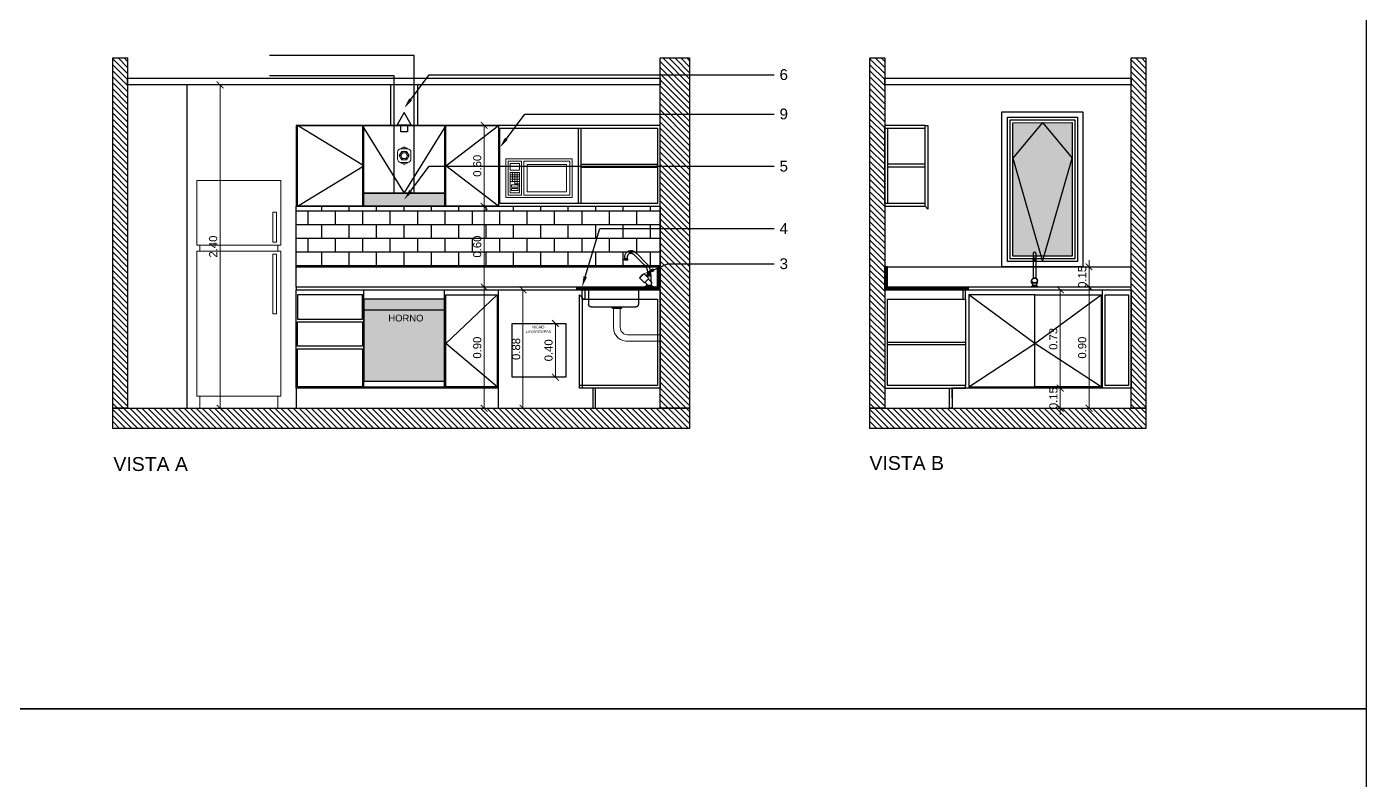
# Model space of a CAD drawing. Header units: metres. Extents: x 197.9 to 264.6, y -20.1 to 17.4.
# Drawn here: x 249.99 to 259.93, y -13.79 to -8.19 of the extents above; entities that cross this region are included whole.
import ezdxf
from ezdxf import colors
from ezdxf.entities.mleader import LeaderData, LeaderLine
from ezdxf.math import Vec2, Vec3

# ---------------------------------------------------------------- set-up
doc = ezdxf.new("R2010")
doc.units = ezdxf.units.M
doc.header["$LTSCALE"] = 10
doc.linetypes.add('e3II-arq-DET-11-planta-Nivel 2 a 6$0$HIDDEN2', pattern=[0.1875, 0.125, -0.0625])
doc.linetypes.add('HIDDEN2', pattern=[0.1875, 0.125, -0.0625])
for name, color, linetype in [('0.1', 1, 'Continuous'), ('0.2', 2, 'Continuous'), ('0.3', 3, 'Continuous'), ('A-ABERTURAS', 2, 'Continuous'), ('A-MUROS', 6, 'Continuous'), ('A-TEXTOS', 2, 'Continuous'), ('A_Cotas', 1, 'Continuous'), ('A_Proyeccion', 1, 'Continuous'), ('aberturas', 2, 'Continuous'), ('eh hatch', 76, 'Continuous'), ('Expresión Vidrio', 252, 'Continuous'), ('RELLENO', 251, 'Continuous'), ('Sanitarios', 2, 'Continuous')]:
    doc.layers.add(name, color=color, linetype=linetype)
for name, color, linetype, lineweight in [('A-COTAS', 1, 'Continuous', 5), ('A-RELLENOS', 251, 'Continuous', 5), ('FO-Hachuras dos pilares', 8, 'Continuous', 5), ('MUEBLES', 8, 'Continuous', 5)]:
    doc.layers.add(name, color=color, linetype=linetype, lineweight=lineweight)
doc.styles.add('ARIAL', font='arial.ttf')
doc.styles.get("Standard").update_dxf_attribs({"font": 'arial.ttf'})
doc.dimstyles.new('A2 1-1 m', dxfattribs={"dimtxt": 1, "dimasz": 1, "dimexe": 0, "dimexo": 0, "dimgap": 0.5, "dimtad": 1, "dimzin": 1, "dimdsep": 46, "dimtxsty": 'Standard', "dimblk": 'ARCHTICK', "dimcen": 1, "dimclrd": 256, "dimclre": 8, "dimclrt": 2, "dimazin": 2, "dimtfac": 1, "dimtix": 1, "dimtmove": 2, "dimatfit": 3, "dimfxl": 2.83, "dimtolj": 1, "dimtzin": 0, "dimlwd": -1, "dimlwe": 5, "dimarcsym": 0})

# ---------------------------------------------------------------- blocks, each defined once
blk = doc.blocks.new('Microwave')
for p, q in [((18, 10), (22, 10)), ((22, 9), (18, 9)), ((18, 8), (22, 8)), ((22, 7), (18, 7)), ((20, 6), (18, 6)), ((19, 7), (19, 11)), ((19, 6), (19, 7)), ((20, 11), (20, 7)), ((20, 7), (20, 6)), ((21, 7), (21, 11))]:
    blk.add_line(p, q)
for points in [[(-5.22, 0), (-5.22, 17), (24, 17), (24, 0)], [(-4.22, 1), (-4.22, 16), (16, 16), (16, 1)], [(-2.72, 2.5), (-2.72, 14.5), (14.5, 14.5), (14.5, 2.5)], [(17, 1), (17, 16), (23, 16), (23, 1)], [(18, 12), (18, 15), (22, 15), (22, 12)], [(18, 2), (18, 11), (22, 11), (22, 2)], [(18.5, 4.5), (18.5, 5.5), (21.5, 5.5), (21.5, 4.5)], [(18.5, 3), (18.5, 4), (21.5, 4), (21.5, 3)]]:
    blk.add_lwpolyline(points, close=True)
blk = doc.blocks.new('MICRO FR')
at = {"layer": 'MUEBLES'}
blk.add_blockref('Microwave', (-23.75, -0.12), dxfattribs=at)
blk = doc.blocks.new('refri 90cm')
for p, q in [((47.353, -4.935), (47.353, -5.473)), ((48.053, -4.935), (47.353, -4.935)), ((48.053, -4.935), (48.053, -5.473)), ((47.388, -5.198), (47.388, -5.448)), ((47.418, -5.198), (47.388, -5.198)), ((47.418, -5.198), (47.418, -5.448)), ((48.053, -5.473), (47.353, -5.473)), ((47.378, -5.473), (47.378, -5.523)), ((47.418, -5.448), (47.388, -5.448)), ((48.028, -5.473), (48.028, -5.523)), ((47.353, -5.523), (47.353, -6.736)), ((48.053, -5.523), (47.353, -5.523)), ((47.388, -5.548), (47.388, -6.048)), ((47.418, -5.548), (47.388, -5.548)), ((47.418, -5.548), (47.418, -6.048)), ((48.053, -5.523), (48.053, -6.736)), ((47.418, -6.048), (47.388, -6.048)), ((48.053, -6.736), (47.353, -6.736)), ((47.378, -6.736), (47.378, -6.836)), ((48.028, -6.736), (48.028, -6.836)), ((48.028, -6.835), (47.378, -6.835))]:
    blk.add_line(p, q)
blk = doc.blocks.new('simb_chicote de cables')
at = {"layer": 'FO-Hachuras dos pilares'}
h = blk.add_hatch(dxfattribs=at)
h.set_pattern_fill('AR-CONC', color=253, scale=0.02)
h.paths.add_polyline_path([(204.2224, 12.6602), (204.21, 12.6387), (204.2224, 12.6172), (204.2472, 12.6172), (204.2596, 12.6387), (204.2472, 12.6602)])
h = blk.add_hatch(dxfattribs=at)
h.set_pattern_fill('AR-CONC', color=253, scale=0.02)
h.paths.add_polyline_path([(204.2596, 12.6387), (204.2472, 12.6602), (204.2224, 12.6602), (204.21, 12.6387), (204.2224, 12.6172), (204.2472, 12.6172)])
h = blk.add_hatch(dxfattribs=at)
h.set_pattern_fill('ANGLE', color=253)
h.set_pattern_definition([(0, (0, 0), (0, 6.985), [5.08, -1.905]), (90, (0, 0), (-6.985, 4e-16), [5.08, -1.905])])
h.paths.add_polyline_path([(204.2472, 12.6602), (204.2224, 12.6602), (204.21, 12.6387), (204.2224, 12.6172), (204.2472, 12.6172), (204.2596, 12.6387)])
at = {"lineweight": 5}
for p, q in [((204.21, 12.6387), (204.1985, 12.6387)), ((204.2224, 12.6602), (204.2166, 12.6702)), ((204.2348, 12.6887), (204.2348, 12.7037)), ((204.2472, 12.6602), (204.253, 12.6702)), ((204.2596, 12.6387), (204.2712, 12.6387)), ((204.2224, 12.6172), (204.2166, 12.6072)), ((204.2348, 12.5887), (204.2348, 12.5737)), ((204.2472, 12.6172), (204.253, 12.6072))]:
    blk.add_line(p, q, dxfattribs=at)
at = {"lineweight": 9}
for points in [[(204.1848, 12.6137), (204.1848, 12.6637)], [(204.2098, 12.6887), (204.2598, 12.6887)], [(204.2848, 12.6637), (204.2848, 12.6137)], [(204.2598, 12.5887), (204.2098, 12.5887)]]:
    blk.add_lwpolyline(points, dxfattribs=at)
at = {"lineweight": 5}
for points in [[(204.2712, 12.6387), (204.253, 12.6702), (204.2166, 12.6702), (204.1985, 12.6387), (204.2166, 12.6072), (204.253, 12.6072)], [(204.2596, 12.6387), (204.2472, 12.6602), (204.2224, 12.6602), (204.21, 12.6387), (204.2224, 12.6172), (204.2472, 12.6172)]]:
    blk.add_lwpolyline(points, close=True, dxfattribs=at)
for points in [[(204.2598, 12.6887), (204.2548, 12.6937), (204.2348, 12.7037), (204.2148, 12.6937), (204.2098, 12.6887)], [(204.2198, 12.6887), (204.2148, 12.6937)], [(204.2548, 12.6937), (204.2498, 12.6887)], [(204.2598, 12.5887), (204.2548, 12.5837), (204.2348, 12.5737), (204.2148, 12.5837), (204.2098, 12.5887)], [(204.2198, 12.5887), (204.2148, 12.5837)], [(204.2548, 12.5837), (204.2498, 12.5887)]]:
    blk.add_lwpolyline(points, dxfattribs=at)
at = {"lineweight": 9}
for centre, start, end in [((204.2098, 12.6637), 90, 180), ((204.2598, 12.6637), 0, 90), ((204.2098, 12.6137), 180, 270), ((204.2598, 12.6137), 270, 0)]:
    blk.add_arc(centre, 0.025, start, end, dxfattribs=at)
blk = doc.blocks.new('simb_salida de extractor')
for points in [[(204.5412, 12.7277), (204.4892, 12.6376), (204.5933, 12.6376)], [(204.5161, 12.6376), (204.5664, 12.6376), (204.5664, 12.5858), (204.5161, 12.5858)]]:
    blk.add_lwpolyline(points, close=True)
blk = doc.blocks.new('grif')
at = {"color": 2, "linetype": 'ByBlock'}
for p, q in [((187.1942, 3.0702), (187.2649, 3.1409)), ((187.2084, 3.0561), (187.2791, 3.1268)), ((187.2754, 3.1514), (187.2649, 3.1409)), ((187.2895, 3.1372), (187.2791, 3.1268)), ((187.3295, 3.0925), (187.3295, 3.1025)), ((187.3295, 3.1025), (187.3545, 3.1025)), ((187.3295, 3.0925), (187.3545, 3.0925)), ((187.332, 3.1025), (187.332, 3.1229)), ((187.352, 3.1025), (187.352, 3.1229)), ((187.3545, 3.0925), (187.3545, 3.1025)), ((187.157, 2.9825), (187.162, 2.9925)), ((187.157, 2.9289), (187.157, 2.9825)), ((187.157, 2.9825), (187.187, 2.9825)), ((187.162, 2.9925), (187.182, 2.9925)), ((187.1757, 2.9557), (187.21, 2.99)), ((187.187, 2.9825), (187.182, 2.9925)), ((187.187, 2.967), (187.187, 2.9825)), ((187.2125, 2.9897), (187.2402, 2.9619)), ((187.1545, 2.9025), (187.137, 2.8945)), ((187.137, 2.8925), (187.137, 2.8945)), ((187.137, 2.8945), (187.207, 2.8945)), ((187.137, 2.8925), (187.207, 2.8925)), ((187.1545, 2.9025), (187.1545, 2.9192)), ((187.1545, 2.9025), (187.1895, 2.9025)), ((187.157, 2.9725), (187.187, 2.9725)), ((187.1604, 2.9333), (187.1792, 2.9522)), ((187.1757, 2.9557), (187.2075, 2.9239)), ((187.1895, 2.9025), (187.1895, 2.9121)), ((187.1895, 2.9025), (187.207, 2.8945)), ((187.1901, 2.9135), (187.204, 2.9275)), ((187.207, 2.8925), (187.207, 2.8945)), ((187.2075, 2.9239), (187.2418, 2.9582))]:
    blk.add_line(p, q, dxfattribs=at)
for centre, radius, start, end in [((187.307, 3.1194), 0.045, 0, 134.68286), ((187.307, 3.1194), 0.025, 359.99996, 134.42915), ((187.272, 2.9925), 0.11, 135, 180), ((187.272, 2.9925), 0.09, 135, 180), ((187.2114, 2.9886), 0.002, 59.97821, 135), ((187.1717, 2.9199), 0.0813, 30.02179, 59.97821), ((187.1745, 2.9192), 0.02, 135, 180), ((187.1915, 2.9121), 0.002, 135, 180), ((187.2404, 2.9596), 0.002, 315, 30.02179)]:
    blk.add_arc(centre, radius, start, end, dxfattribs=at)
blk = doc.blocks.new('A$Cbfe97c84')
at = {"layer": 'A_Cotas'}
for p, q in [((0.142, -0.019), (0.142, -0.1276)), ((0.512, -0.019), (0.512, -0.1276)), ((0.492, -0.1476), (0.162, -0.1476)), ((0.2684, -0.1567), (0.2593, -0.1476)), ((0.3356, -0.1567), (0.2684, -0.1567)), ((0.3447, -0.1476), (0.3356, -0.1567))]:
    blk.add_line(p, q, dxfattribs=at)
for centre, start, end in [((0.162, -0.1276), 180, 270), ((0.492, -0.1276), 270, 0)]:
    blk.add_arc(centre, 0.02, start, end, dxfattribs=at)
at = {"layer": 'A_Proyeccion', "lineweight": 0}
for points in [[(-0.0201, -0.4028), (0.2147, -0.4028), (0.2358, -0.4028), (0.257, -0.3975), (0.2761, -0.389), (0.2941, -0.3763), (0.3078, -0.3594), (0.3184, -0.3414), (0.3247, -0.3213), (0.3269, -0.2991), (0.3269, -0.1567)], [(0.2771, -0.1567), (0.2771, -0.2991), (0.275, -0.3139), (0.2697, -0.3266), (0.2612, -0.3382), (0.2496, -0.3467), (0.2369, -0.352), (0.2231, -0.3541), (-0.0201, -0.3541)]]:
    blk.add_lwpolyline(points, dxfattribs=at)
blk.add_blockref('grif', (-187.11, -2.8924))
blk = doc.blocks.new('_ArchTick')
at = {"color": 0, "linetype": 'ByBlock', "const_width": 0.15}
blk.add_lwpolyline([(-0.5, -0.5), (0.5, 0.5)], dxfattribs=at)
blk = doc.blocks.new('*D220')
at = {"layer": 'A-COTAS', "color": 8, "lineweight": 5, "transparency": 16777216}
for p, q in [((253.5899, -10.3959), (253.912, -10.3959)), ((253.5899, -10.7959), (253.912, -10.7959))]:
    blk.add_line(p, q, dxfattribs=at)
at = {"layer": 'A-COTAS', "transparency": 16777216}
blk.add_line((253.912, -10.3959), (253.912, -10.7959), dxfattribs=at)
at = {"layer": 'Defpoints', "color": 0, "transparency": 16777216}
for p in [(253.5899, -10.3959), (253.5899, -10.7959), (253.912, -10.7959)]:
    blk.add_point(p, dxfattribs=at)
at = {"layer": 'A-COTAS', "transparency": 16777216, "xscale": 0.05, "yscale": 0.05, "zscale": 0.05}
for p, rotation in [((253.912, -10.3959), 90), ((253.912, -10.7959), 270)]:
    blk.add_blockref('_ArchTick', p, dxfattribs=dict(at, rotation=rotation))
at = {"layer": 'A-COTAS', "color": 2, "transparency": 16777216, "insert": (253.8613, -10.5959), "char_height": 0.06, "attachment_point": 5, "rotation": 90}
blk.add_mtext('\\A1;0.40', dxfattribs=at)
blk = doc.blocks.new('*D228')
at = {"layer": 'A-COTAS', "color": 8, "lineweight": 5, "transparency": 16777216}
for p, q in [((253.8734, -10.1459), (253.6713, -10.1459)), ((253.8734, -11.0259), (253.6713, -11.0259))]:
    blk.add_line(p, q, dxfattribs=at)
at = {"layer": 'A-COTAS', "transparency": 16777216}
blk.add_line((253.6713, -10.1459), (253.6713, -11.0259), dxfattribs=at)
at = {"layer": 'Defpoints', "color": 0, "transparency": 16777216}
for p in [(253.8734, -10.1459), (253.6713, -11.0259), (253.8734, -11.0259)]:
    blk.add_point(p, dxfattribs=at)
at = {"layer": 'A-COTAS', "transparency": 16777216, "xscale": 0.05, "yscale": 0.05, "zscale": 0.05}
for p, rotation in [((253.6713, -10.1459), 90), ((253.6713, -11.0259), 270)]:
    blk.add_blockref('_ArchTick', p, dxfattribs=dict(at, rotation=rotation))
at = {"layer": 'A-COTAS', "color": 2, "transparency": 16777216, "insert": (253.6206, -10.5859), "char_height": 0.06, "attachment_point": 5, "rotation": 90}
blk.add_mtext('\\A1;0.88', dxfattribs=at)
blk = doc.blocks.new('*D227')
at = {"layer": 'A-COTAS', "color": 8, "lineweight": 5, "transparency": 16777216}
for p, q in [((253.5903, -10.1259), (253.3827, -10.1259)), ((253.6373, -11.0259), (253.3827, -11.0259))]:
    blk.add_line(p, q, dxfattribs=at)
at = {"layer": 'A-COTAS', "transparency": 16777216}
blk.add_line((253.3827, -10.1259), (253.3827, -11.0259), dxfattribs=at)
at = {"layer": 'Defpoints', "color": 0, "transparency": 16777216}
for p in [(253.5903, -10.1259), (253.3827, -11.0259), (253.6373, -11.0259)]:
    blk.add_point(p, dxfattribs=at)
at = {"layer": 'A-COTAS', "transparency": 16777216, "xscale": 0.05, "yscale": 0.05, "zscale": 0.05}
for p, rotation in [((253.3827, -10.1259), 90), ((253.3827, -11.0259), 270)]:
    blk.add_blockref('_ArchTick', p, dxfattribs=dict(at, rotation=rotation))
at = {"layer": 'A-COTAS', "color": 2, "transparency": 16777216, "insert": (253.3321, -10.5759), "char_height": 0.06, "attachment_point": 5, "rotation": 90}
blk.add_mtext('\\A1;0.90', dxfattribs=at)
blk = doc.blocks.new('*D229')
at = {"layer": 'A-COTAS', "color": 8, "lineweight": 5, "transparency": 16777216}
for p, q in [((253.5903, -9.5259), (253.3827, -9.5259)), ((253.5903, -10.1259), (253.3827, -10.1259))]:
    blk.add_line(p, q, dxfattribs=at)
at = {"layer": 'A-COTAS', "transparency": 16777216}
blk.add_line((253.3827, -10.1259), (253.3827, -9.5259), dxfattribs=at)
at = {"layer": 'Defpoints', "color": 0, "transparency": 16777216}
for p in [(253.3827, -9.5259), (253.5903, -9.5259), (253.5903, -10.1259)]:
    blk.add_point(p, dxfattribs=at)
at = {"layer": 'A-COTAS', "transparency": 16777216, "xscale": 0.05, "yscale": 0.05, "zscale": 0.05}
for p, rotation in [((253.3827, -9.5259), 90), ((253.3827, -10.1259), 270)]:
    blk.add_blockref('_ArchTick', p, dxfattribs=dict(at, rotation=rotation))
at = {"layer": 'A-COTAS', "color": 2, "transparency": 16777216, "insert": (253.3321, -9.8259), "char_height": 0.06, "attachment_point": 5, "rotation": 90}
blk.add_mtext('\\A1;0.60', dxfattribs=at)
blk = doc.blocks.new('*D230')
at = {"layer": 'A-COTAS', "transparency": 16777216}
blk.add_line((253.3827, -8.9259), (253.3827, -9.5259), dxfattribs=at)
at = {"layer": 'A-COTAS', "color": 8, "lineweight": 5, "transparency": 16777216}
blk.add_line((253.4356, -9.5259), (253.3827, -9.5259), dxfattribs=at)
at = {"layer": 'Defpoints', "color": 0, "transparency": 16777216}
for p in [(253.3827, -8.9259), (253.3827, -9.5259), (253.4356, -9.5259)]:
    blk.add_point(p, dxfattribs=at)
at = {"layer": 'A-COTAS', "transparency": 16777216, "xscale": 0.05, "yscale": 0.05, "zscale": 0.05}
for p, rotation in [((253.3827, -8.9259), 90), ((253.3827, -9.5259), 270)]:
    blk.add_blockref('_ArchTick', p, dxfattribs=dict(at, rotation=rotation))
at = {"layer": 'A-COTAS', "color": 2, "transparency": 16777216, "insert": (253.3321, -9.2259), "char_height": 0.06, "attachment_point": 5, "rotation": 90}
blk.add_mtext('\\A1;0.60', dxfattribs=at)
blk = doc.blocks.new('*D231')
at = {"layer": 'A-COTAS', "color": 8, "lineweight": 5, "transparency": 16777216}
for p, q in [((251.1777, -8.6259), (251.4231, -8.6259)), ((251.1777, -11.0256), (251.4231, -11.0256))]:
    blk.add_line(p, q, dxfattribs=at)
at = {"layer": 'A-COTAS', "transparency": 16777216}
blk.add_line((251.4231, -8.6259), (251.4231, -11.0256), dxfattribs=at)
at = {"layer": 'Defpoints', "color": 0, "transparency": 16777216}
for p in [(251.1777, -8.6259), (251.1777, -11.0256), (251.4231, -11.0256)]:
    blk.add_point(p, dxfattribs=at)
at = {"layer": 'A-COTAS', "transparency": 16777216, "xscale": 0.05, "yscale": 0.05, "zscale": 0.05}
for p, rotation in [((251.4231, -8.6259), 90), ((251.4231, -11.0256), 270)]:
    blk.add_blockref('_ArchTick', p, dxfattribs=dict(at, rotation=rotation))
at = {"layer": 'A-COTAS', "color": 2, "transparency": 16777216, "insert": (251.3724, -9.8258), "char_height": 0.06, "attachment_point": 5, "rotation": 90}
blk.add_mtext('\\A1;2.40', dxfattribs=at)
blk = doc.blocks.new('A$C55FF7AE8')
at = {"layer": 'Sanitarios'}
for p, q in [((0.0389, 0.249), (0.0389, 0.2049)), ((0.0389, 0.2049), (0.0389, 0.2001)), ((0.0389, 0.2001), (0.0389, 0.0655)), ((0.0589, 0.249), (0.0589, 0.2049)), ((0.0589, 0.2049), (0.0589, 0.2001)), ((0.0589, 0.2001), (0.0589, 0.0655)), ((0.0274, 0.0327), (0.0274, 0.0479)), ((0.0274, 0.0063), (0.0704, 0.0063)), ((0.0274, 0.0063), (0.0274, 0)), ((0.0339, 0.0337), (0.0339, 0.0191)), ((0.0339, 0.0191), (0.0339, 0.0063)), ((0.0639, 0.0337), (0.0639, 0.02)), ((0.0639, 0.02), (0.0639, 0.0063)), ((0.0704, 0.0327), (0.0704, 0.0479)), ((0.0704, 0.0063), (0.0704, 0))]:
    blk.add_line(p, q, dxfattribs=at)
for centre, radius, start, end in [((0.0489, 0.249), 0.01, 0, 180), ((0.0489, 0.1962), 0.0176, 55.2701, 124.7299), ((0.0489, 0.0353), 0.0217, 172.96885, 7.03115)]:
    blk.add_arc(centre, radius, start, end, dxfattribs=at)
for centre, major_axis, ratio in [((0.0489, 0.2001), (-0.01, 0), 0.481951), ((0.0489, 0.0479), (-0.0215, 0), 0.924134)]:
    blk.add_ellipse(centre, major_axis=major_axis, ratio=ratio, dxfattribs=at)
for points, knots in [([(0.0399, 0.2001), (0.0399, 0.1999), (0.0399, 0.1997), (0.0401, 0.1993), (0.0402, 0.1991), (0.0406, 0.1987), (0.0408, 0.1985), (0.0417, 0.1978), (0.0425, 0.1974), (0.0443, 0.1968), (0.0454, 0.1965), (0.0477, 0.1963), (0.0488, 0.1962), (0.0512, 0.1964), (0.0523, 0.1965), (0.0543, 0.1971), (0.0552, 0.1974), (0.0565, 0.1981), (0.0569, 0.1984), (0.0575, 0.199), (0.0576, 0.1992), (0.0578, 0.1997), (0.0579, 0.1999), (0.0579, 0.2003), (0.0578, 0.2005), (0.0576, 0.201), (0.0574, 0.2012), (0.0569, 0.2017), (0.0566, 0.202), (0.0558, 0.2025), (0.0553, 0.2027), (0.0538, 0.2033), (0.0527, 0.2036), (0.0504, 0.2039), (0.0491, 0.2039), (0.0467, 0.2038), (0.0455, 0.2036), (0.0433, 0.2031), (0.0424, 0.2027), (0.0412, 0.202), (0.0408, 0.2017), (0.0402, 0.2011), (0.04, 0.2008), (0.0399, 0.2004), (0.0399, 0.2002), (0.0399, 0.2001)], [0, 0, 0, 0, 0.194579, 0.194579, 0.389157, 0.389157, 0.583736, 0.583736, 0.952401, 0.952401, 1.321066, 1.321066, 1.689731, 1.689731, 2.058396, 2.058396, 2.427061, 2.427061, 2.697617, 2.697617, 2.921685, 2.921685, 3.145753, 3.145753, 3.369821, 3.369821, 3.593889, 3.593889, 3.817957, 3.817957, 4.042024, 4.042024, 4.430154, 4.430154, 4.818284, 4.818284, 5.206413, 5.206413, 5.594543, 5.594543, 5.857463, 5.857463, 6.120384, 6.120384, 6.283185, 6.283185, 6.283185, 6.283185]), ([(0.0274, 0.0479), (0.0274, 0.0467), (0.0275, 0.0454), (0.0283, 0.0417), (0.0293, 0.0394), (0.0318, 0.0357), (0.0332, 0.0342), (0.0363, 0.0317), (0.038, 0.0307), (0.0419, 0.029), (0.0442, 0.0284), (0.0487, 0.0279), (0.051, 0.028), (0.0555, 0.0289), (0.0576, 0.0296), (0.0615, 0.0317), (0.0633, 0.033), (0.0663, 0.0361), (0.0676, 0.0378), (0.0694, 0.0416), (0.07, 0.0436), (0.0705, 0.0477), (0.0704, 0.0498), (0.0695, 0.0538), (0.0688, 0.0558), (0.0666, 0.0594), (0.0652, 0.061), (0.062, 0.0638), (0.0601, 0.065), (0.0561, 0.0667), (0.054, 0.0673), (0.0496, 0.0679), (0.0473, 0.0678), (0.043, 0.0671), (0.0409, 0.0665), (0.0369, 0.0646), (0.0351, 0.0633), (0.032, 0.0604), (0.0307, 0.0587), (0.0287, 0.0551), (0.028, 0.0531), (0.0275, 0.05), (0.0274, 0.049), (0.0274, 0.0479)], [0, 0, 0, 0, 0.188779, 0.188779, 0.566336, 0.566336, 0.852535, 0.852535, 1.138733, 1.138733, 1.456724, 1.456724, 1.77451, 1.77451, 2.090719, 2.090719, 2.404553, 2.404553, 2.717255, 2.717255, 3.028907, 3.028907, 3.33799, 3.33799, 3.648756, 3.648756, 3.95817, 3.95817, 4.267584, 4.267584, 4.576999, 4.576999, 4.886413, 4.886413, 5.195827, 5.195827, 5.505241, 5.505241, 5.814655, 5.814655, 6.12407, 6.12407, 6.283185, 6.283185, 6.283185, 6.283185]), ([(0.0284, 0.0479), (0.0284, 0.0467), (0.0285, 0.0455), (0.0292, 0.0424), (0.0299, 0.0405), (0.032, 0.0371), (0.0333, 0.0355), (0.0365, 0.0328), (0.0383, 0.0316), (0.0422, 0.03), (0.0443, 0.0294), (0.0486, 0.0289), (0.0508, 0.029), (0.0551, 0.0298), (0.0571, 0.0305), (0.0609, 0.0325), (0.0626, 0.0337), (0.0655, 0.0367), (0.0667, 0.0384), (0.0685, 0.042), (0.069, 0.0439), (0.0695, 0.0478), (0.0694, 0.0498), (0.0685, 0.0537), (0.0677, 0.0556), (0.0656, 0.059), (0.0642, 0.0606), (0.061, 0.0632), (0.0592, 0.0643), (0.0552, 0.066), (0.0531, 0.0665), (0.0488, 0.0669), (0.0466, 0.0668), (0.0424, 0.0659), (0.0404, 0.0652), (0.0366, 0.0632), (0.0349, 0.0619), (0.0321, 0.0589), (0.0309, 0.0572), (0.0292, 0.0536), (0.0287, 0.0516), (0.0284, 0.0491), (0.0284, 0.0485), (0.0284, 0.0479)], [0, 0, 0, 0, 0.190452, 0.190452, 0.506203, 0.506203, 0.821955, 0.821955, 1.137706, 1.137706, 1.453457, 1.453457, 1.769208, 1.769208, 2.084959, 2.084959, 2.40071, 2.40071, 2.716461, 2.716461, 3.032213, 3.032213, 3.347964, 3.347964, 3.663715, 3.663715, 3.979466, 3.979466, 4.295217, 4.295217, 4.610968, 4.610968, 4.926719, 4.926719, 5.242471, 5.242471, 5.558222, 5.558222, 5.873973, 5.873973, 6.189724, 6.189724, 6.283185, 6.283185, 6.283185, 6.283185]), ([(0.0294, 0.0479), (0.0294, 0.0468), (0.0295, 0.0456), (0.0302, 0.0423), (0.0312, 0.0401), (0.0336, 0.0367), (0.0349, 0.0354), (0.0378, 0.0331), (0.0394, 0.0322), (0.0429, 0.0308), (0.0448, 0.0304), (0.0487, 0.0299), (0.0508, 0.03), (0.0548, 0.0308), (0.0567, 0.0314), (0.0603, 0.0333), (0.0619, 0.0345), (0.0647, 0.0373), (0.0659, 0.0389), (0.0676, 0.0425), (0.0681, 0.0444), (0.0685, 0.0483), (0.0683, 0.0503), (0.0673, 0.0541), (0.0665, 0.0559), (0.0642, 0.0592), (0.0627, 0.0607), (0.0593, 0.0631), (0.0574, 0.0641), (0.0533, 0.0654), (0.0512, 0.0658), (0.0468, 0.0658), (0.0446, 0.0655), (0.0409, 0.0643), (0.0393, 0.0636), (0.0364, 0.0617), (0.0351, 0.0606), (0.0328, 0.0582), (0.0319, 0.0568), (0.0302, 0.0534), (0.0296, 0.0514), (0.0294, 0.0488), (0.0294, 0.0484), (0.0294, 0.0479)], [0, 0, 0, 0, 0.19214, 0.19214, 0.582094, 0.582094, 0.873801, 0.873801, 1.165508, 1.165508, 1.457215, 1.457215, 1.76922, 1.76922, 2.081891, 2.081891, 2.397643, 2.397643, 2.72172, 2.72172, 3.05261, 3.05261, 3.3835, 3.3835, 3.714391, 3.714391, 4.045281, 4.045281, 4.376171, 4.376171, 4.707061, 4.707061, 5.037952, 5.037952, 5.308921, 5.308921, 5.57989, 5.57989, 5.850859, 5.850859, 6.207493, 6.207493, 6.283185, 6.283185, 6.283185, 6.283185])]:
    blk.add_open_spline(points, degree=3, knots=knots, dxfattribs=at)
blk = doc.blocks.new('*D232')
at = {"layer": 'A-COTAS', "transparency": 16777216}
for p, q in [((257.8718, -9.9759), (257.8718, -9.9259)), ((257.8718, -9.9759), (257.8718, -10.1259)), ((257.8718, -10.1259), (257.8718, -10.1759))]:
    blk.add_line(p, q, dxfattribs=at)
at = {"layer": 'A-COTAS', "color": 8, "lineweight": 5, "transparency": 16777216}
for p, q in [((257.9277, -9.9759), (257.8718, -9.9759)), ((257.9277, -10.1259), (257.8718, -10.1259))]:
    blk.add_line(p, q, dxfattribs=at)
at = {"layer": 'Defpoints', "color": 0, "transparency": 16777216}
for p in [(257.9277, -9.9759), (257.8718, -10.1259), (257.9277, -10.1259)]:
    blk.add_point(p, dxfattribs=at)
at = {"layer": 'A-COTAS', "transparency": 16777216, "xscale": 0.05, "yscale": 0.05, "zscale": 0.05}
for p, rotation in [((257.8718, -9.9759), 270), ((257.8718, -10.1259), 90)]:
    blk.add_blockref('_ArchTick', p, dxfattribs=dict(at, rotation=rotation))
at = {"layer": 'A-COTAS', "color": 2, "transparency": 16777216, "insert": (257.8212, -10.0509), "char_height": 0.06, "attachment_point": 5, "rotation": 90}
blk.add_mtext('\\A1;0.15', dxfattribs=at)
blk = doc.blocks.new('*D233')
at = {"layer": 'A-COTAS', "transparency": 16777216}
blk.add_line((257.8718, -10.1259), (257.8718, -11.0259), dxfattribs=at)
at = {"layer": 'A-COTAS', "color": 8, "lineweight": 5, "transparency": 16777216}
blk.add_line((257.8712, -11.0259), (257.8718, -11.0259), dxfattribs=at)
at = {"layer": 'Defpoints', "color": 0, "transparency": 16777216}
for p in [(257.8718, -10.1259), (257.8712, -11.0259), (257.8718, -11.0259)]:
    blk.add_point(p, dxfattribs=at)
at = {"layer": 'A-COTAS', "transparency": 16777216, "xscale": 0.05, "yscale": 0.05, "zscale": 0.05}
for p, rotation in [((257.8718, -10.1259), 90), ((257.8718, -11.0259), 270)]:
    blk.add_blockref('_ArchTick', p, dxfattribs=dict(at, rotation=rotation))
at = {"layer": 'A-COTAS', "color": 2, "transparency": 16777216, "insert": (257.8212, -10.5759), "char_height": 0.06, "attachment_point": 5, "rotation": 90}
blk.add_mtext('\\A1;0.90', dxfattribs=at)
blk = doc.blocks.new('*D234')
at = {"layer": 'A-COTAS', "transparency": 16777216}
for p, q in [((257.658, -10.8759), (257.658, -10.8259)), ((257.658, -10.8759), (257.658, -11.0259)), ((257.658, -11.0259), (257.658, -11.0759))]:
    blk.add_line(p, q, dxfattribs=at)
at = {"layer": 'A-COTAS', "color": 8, "lineweight": 5, "transparency": 16777216}
for p, q in [((257.0172, -10.8759), (257.658, -10.8759)), ((257.0188, -11.0259), (257.658, -11.0259))]:
    blk.add_line(p, q, dxfattribs=at)
at = {"layer": 'Defpoints', "color": 0, "transparency": 16777216}
for p in [(257.0172, -10.8759), (257.0188, -11.0259), (257.658, -11.0259)]:
    blk.add_point(p, dxfattribs=at)
at = {"layer": 'A-COTAS', "transparency": 16777216, "xscale": 0.05, "yscale": 0.05, "zscale": 0.05}
for p, rotation in [((257.658, -10.8759), 270), ((257.658, -11.0259), 90)]:
    blk.add_blockref('_ArchTick', p, dxfattribs=dict(at, rotation=rotation))
at = {"layer": 'A-COTAS', "color": 2, "transparency": 16777216, "insert": (257.6074, -10.9509), "char_height": 0.06, "attachment_point": 5, "rotation": 90}
blk.add_mtext('\\A1;0.15', dxfattribs=at)
blk = doc.blocks.new('*D235')
at = {"layer": 'A-COTAS', "color": 8, "lineweight": 5, "transparency": 16777216}
for p, q in [((257.732, -10.1459), (257.658, -10.1459)), ((257.732, -10.8759), (257.658, -10.8759))]:
    blk.add_line(p, q, dxfattribs=at)
at = {"layer": 'A-COTAS', "transparency": 16777216}
blk.add_line((257.658, -10.8759), (257.658, -10.1459), dxfattribs=at)
at = {"layer": 'Defpoints', "color": 0, "transparency": 16777216}
for p in [(257.658, -10.1459), (257.732, -10.1459), (257.732, -10.8759)]:
    blk.add_point(p, dxfattribs=at)
at = {"layer": 'A-COTAS', "transparency": 16777216, "xscale": 0.05, "yscale": 0.05, "zscale": 0.05}
for p, rotation in [((257.658, -10.1459), 90), ((257.658, -10.8759), 270)]:
    blk.add_blockref('_ArchTick', p, dxfattribs=dict(at, rotation=rotation))
at = {"layer": 'A-COTAS', "color": 2, "transparency": 16777216, "insert": (257.6073, -10.5109), "char_height": 0.06, "attachment_point": 5, "rotation": 90}
blk.add_mtext('\\A1;0.73', dxfattribs=at)
blk = doc.blocks.new('A$Ca62be102')
at = {"layer": 'Expresión Vidrio', "transparency": 33554567}
h = blk.add_hatch(color=252, dxfattribs=at)
h.dxf.hatch_style = 1
h.paths.add_polyline_path([(-0.2207, 0.0799), (-0.2207, 1.0699), (0.2207, 1.0701), (0.2207, 0.0801)])
at = {"layer": 'A-ABERTURAS'}
blk.add_lwpolyline([(-0.3007, -0.0001), (-0.3007, 1.1499), (0.3007, 1.1501), (0.3007, 0.0001), (-0.3007, -0.0001)], dxfattribs=at)
for points in [[(-0.2607, 0.0399), (-0.2607, 1.1099), (0.2607, 1.1101), (0.2607, 0.0401)], [(-0.2407, 0.0599), (-0.2407, 1.0899), (0.2407, 1.0901), (0.2407, 0.0601)]]:
    blk.add_lwpolyline(points, close=True, dxfattribs=at)
at = {"layer": 'Expresión Vidrio', "color": 1, "transparency": 33554687}
blk.add_lwpolyline([(-0.2207, 0.0799), (-0.2207, 1.0699), (0.2207, 1.0701), (0.2207, 0.0801)], close=True, dxfattribs=at)
for points in [[(0, 1.07), (-0.2207, 0.8058)], [(0, 1.07), (0.2207, 0.8061)], [(-0.2207, 0.8058), (0, 0.04), (0.2207, 0.8061)]]:
    blk.add_lwpolyline(points, dxfattribs=at)

msp = doc.modelspace()

# ---------------------------------------------------------------- hatches: boundary and pattern name
at = {"layer": 'A-RELLENOS', "transparency": 33554534}
h = msp.add_hatch(color=8, dxfattribs=at)
h.dxf.hatch_style = 1
h.paths.add_polyline_path([(252.4899, -9.5259), (252.4899, -9.4284), (253.0899, -9.4284), (253.0899, -9.5259)])
h = msp.add_hatch(color=8, dxfattribs=at)
h.dxf.hatch_style = 1
h.paths.add_polyline_path([(252.4902, -10.8259), (253.0899, -10.8259), (253.0899, -10.2159), (252.4899, -10.2159)])
at = {"layer": 'FO-Hachuras dos pilares'}
h = msp.add_hatch(dxfattribs=at)
h.set_pattern_fill('ANSI31', color=253, scale=0.01, angle=90)
h.set_pattern_definition([(135, (274.943883, -203.192855), (-0.0224506403, -0.0224506403), [])])
h.paths.add_polyline_path([(254.908, -11.0259), (254.908, -11.1759), (250.6273, -11.1759), (250.6273, -11.0259)])
h.paths.add_polyline_path([(250.7373, -8.4259), (250.7373, -11.0259), (250.6273, -11.0259), (250.6273, -8.4259)])
h.paths.add_polyline_path([(254.6899, -11.0259), (254.6899, -8.4259), (254.908, -8.4259), (254.908, -11.0259)])
h = msp.add_hatch(dxfattribs=at)
h.set_pattern_fill('ANSI31', color=253, scale=0.01, angle=90)
h.set_pattern_definition([(135, (280.561927, -203.192855), (-0.0224506403, -0.0224506403), [])])
h.paths.add_polyline_path([(258.294, -11.0259), (258.294, -11.1759), (256.2453, -11.1759), (256.2453, -11.0259)])
h.paths.add_polyline_path([(256.3553, -8.4259), (256.3553, -11.0259), (256.2453, -11.0259), (256.2453, -8.4259)])
h.paths.add_polyline_path([(258.184, -11.0259), (258.184, -8.4259), (258.294, -8.4259), (258.294, -11.0259)])
h = msp.add_hatch(dxfattribs=at)
h.set_pattern_fill('ANSI31', color=253, scale=0.001, angle=90)
h.set_pattern_definition([(135, (274.9438834, -204.9622117), (-0.00224506403, -0.00224506403), [])])
h.paths.add_polyline_path([(254.0699, -10.1259), (254.0699, -10.1459), (254.6899, -10.1459), (254.6899, -10.1259)])
h.paths.add_polyline_path([(254.6899, -10.1259), (254.6699, -10.1259), (254.6699, -9.9759), (254.6899, -9.9759)])
h = msp.add_hatch(dxfattribs=at)
h.set_pattern_fill('ANSI31', color=253, scale=0.001, angle=90)
h.set_pattern_definition([(135, (274.2238458, -204.9622117), (-0.00224506403, -0.00224506403), [])])
h.paths.add_polyline_path([(256.9753, -10.1259), (256.9753, -10.1459), (256.3553, -10.1459), (256.3553, -10.1259)])
h.paths.add_polyline_path([(256.3553, -10.1259), (256.3753, -10.1259), (256.3753, -9.9759), (256.3553, -9.9759)])
at = {"layer": 'RELLENO'}
h = msp.add_hatch(dxfattribs=at)
h.set_pattern_fill('AR-B816', color=256, scale=0.0005, angle=180)
h.set_pattern_definition([(180, (-1363.36532, 2618.01856), (-1e-17, -0.1016), []), (270, (-1363.36532, 2618.01856), (0.1016, -0.1016), [0.1016, -0.1016])])
h.paths.add_polyline_path([(251.9877, -9.9759), (251.9877, -9.5259), (254.6899, -9.5259), (254.6899, -9.9759)])

# ---------------------------------------------------------------- linework, layer by layer
for points in [[(244.139, -7.1323), (259.9286, -7.1323), (259.9286, -13.256), (244.139, -13.256)], [(244.139, -13.256), (259.9286, -13.256), (259.9286, -19.3797), (244.139, -19.3797)]]:
    msp.add_lwpolyline(points, close=True)
at = {"color": 1, "linetype": 'HIDDEN2'}
for points in [[(252.8649, -9.4284), (252.8649, -8.4072), (251.7898, -8.4072)], [(252.7149, -9.4284), (252.7149, -8.5572), (251.7898, -8.5572)]]:
    msp.add_lwpolyline(points, dxfattribs=at)
at = {"layer": '0.1'}
for points in [[(251.1777, -8.6259), (251.1777, -11.0256)], [(256.3572, -10.1259), (256.3572, -9.9759), (258.184, -9.9759)], [(253.4899, -10.8759), (251.9877, -10.8759), (251.9877, -10.1459), (253.4899, -10.1459)]]:
    msp.add_lwpolyline(points, dxfattribs=at)
for points in [[(251.9877, -9.9759), (251.9877, -9.5259), (254.6899, -9.5259), (254.6899, -9.9759)], [(253.5899, -10.3959), (253.9899, -10.3959), (253.9899, -10.7959), (253.5899, -10.7959)], [(251.9877, -10.8759), (251.9877, -11.0259), (253.4899, -11.0259), (253.4899, -10.8759)], [(256.8545, -10.8759), (256.8561, -11.0259), (258.184, -11.0259), (258.184, -10.8759)]]:
    msp.add_lwpolyline(points, close=True, dxfattribs=at)
at = {"layer": '0.2', "linetype": 'Continuous'}
msp.add_lwpolyline([(254.6883, -8.6259), (250.7373, -8.6259), (250.7373, -8.5759), (254.6883, -8.5759), (254.6883, -8.6259)], dxfattribs=at)
msp.add_lwpolyline([(258.184, -8.6259), (256.3553, -8.6259), (256.3553, -8.5759), (258.184, -8.5759)], close=True, dxfattribs=at)
at = {"layer": '0.2'}
for points in [[(251.9877, -9.5259), (251.9877, -9.5259), (254.6899, -9.5259), (254.6899, -8.9259), (251.9877, -8.9259)], [(251.9977, -9.5259), (251.9977, -8.9259), (252.4799, -8.9259), (252.4799, -9.5259)], [(252.4899, -9.4284), (252.4899, -8.9259), (253.0899, -8.9259), (253.0899, -9.4284)], [(253.0999, -9.5259), (253.0999, -8.9259), (253.4899, -8.9259), (253.4899, -9.5259)], [(253.4999, -9.5059), (253.4999, -8.9459), (254.6699, -8.9459), (254.6699, -9.5059)], [(252.4899, -9.5259), (252.4899, -9.4284), (253.0899, -9.4284), (253.0899, -9.5259)], [(252.4899, -9.5259), (252.4899, -9.4284), (253.0899, -9.4284), (253.0899, -9.5259)], [(251.9877, -10.1459), (254.0699, -10.1459), (254.0699, -10.1259), (251.9877, -10.1259)], [(256.3556, -10.1459), (258.184, -10.1459), (258.184, -10.1259), (256.3556, -10.1259)], [(252.4799, -10.3644), (252.4799, -10.1829), (251.9977, -10.1829), (251.9977, -10.3644)], [(258.184, -10.8759), (257.9706, -10.8759), (257.9706, -10.1459), (258.184, -10.1459)], [(258.164, -10.8559), (257.9906, -10.8559), (257.9906, -10.1829), (258.164, -10.1829)], [(251.9977, -10.5659), (251.9977, -10.3844), (252.4799, -10.3844), (252.4799, -10.5659)]]:
    msp.add_lwpolyline(points, close=True, dxfattribs=at)
at = {"layer": '0.2', "color": 3}
for points in [[(256.6553, -8.9259), (256.6753, -8.9259), (256.6753, -9.5471), (256.6553, -9.5259)], [(254.0699, -10.1259), (254.0699, -10.1459), (254.6899, -10.1459), (254.6899, -10.1259)], [(256.9753, -10.1259), (256.9753, -10.1459), (256.3553, -10.1459), (256.3553, -10.1259)], [(256.3753, -10.5359), (256.9553, -10.5359), (256.9553, -10.5559), (256.3753, -10.5559)], [(254.1899, -10.8759), (254.1899, -11.0259), (254.2099, -11.0259), (254.2099, -10.8759)], [(256.8553, -10.8759), (256.8553, -11.0259), (256.8353, -11.0259), (256.8353, -10.8759)]]:
    msp.add_lwpolyline(points, close=True, dxfattribs=at)
at = {"layer": '0.2'}
for points in [[(254.0799, -8.9459), (254.0799, -9.5059)], [(254.0999, -8.9459), (254.0999, -9.5059)], [(254.0999, -9.2159), (254.0999, -9.2359), (254.6699, -9.2359), (254.6699, -9.2159), (254.0999, -9.2159)], [(251.9877, -10.1259), (251.9877, -9.9759), (254.6899, -9.9759), (254.6899, -10.1259)], [(252.4899, -10.8759), (252.4899, -10.1459)], [(253.0899, -10.8759), (253.0899, -10.1459)], [(253.0999, -10.8659), (253.0999, -10.1829), (253.4799, -10.1829), (253.4799, -10.8659), (253.0999, -10.8659)], [(253.4899, -10.8759), (253.4899, -10.1459)], [(257.4697, -10.8659), (257.4697, -10.1829), (256.9788, -10.1829), (256.9788, -10.8659), (257.4697, -10.8659)], [(257.4697, -10.8659), (257.4697, -10.1829), (257.9606, -10.1829), (257.9606, -10.8659), (257.4697, -10.8659)], [(257.9706, -10.8759), (257.9706, -10.1459)], [(251.9977, -10.3844), (252.4799, -10.3844)], [(251.9977, -10.8659), (251.9977, -10.5859), (252.4799, -10.5859), (252.4799, -10.8659), (251.9977, -10.8659)], [(252.4899, -10.8759), (252.4699, -10.8759)], [(252.4899, -10.8759), (252.4899, -10.8661), (253.0899, -10.8661)], [(257.349, -10.8759), (257.349, -10.8661), (257.959, -10.8661)]]:
    msp.add_lwpolyline(points, dxfattribs=at)
at = {"layer": '0.2', "color": 3}
for points in [[(254.6899, -10.1259), (254.6699, -10.1259), (254.6699, -9.9759), (254.6899, -9.9759), (254.6899, -10.1259)], [(256.3553, -10.1259), (256.3753, -10.1259), (256.3753, -9.9759), (256.3553, -9.9759), (256.3553, -10.1259)], [(254.0899, -10.1459), (254.6899, -10.1459), (254.6899, -10.8759), (254.0899, -10.8759)], [(254.0899, -10.8759), (254.0899, -10.1829), (254.1099, -10.2041), (254.1099, -10.8759)], [(254.1099, -10.2159), (254.6699, -10.2159), (254.6699, -10.8559), (254.0899, -10.8559)], [(254.1099, -10.2159), (254.1099, -10.1459), (254.1299, -10.1459), (254.1299, -10.2159), (254.1099, -10.2159)], [(256.9553, -10.1459), (256.3553, -10.1459), (256.3553, -10.8759), (256.9553, -10.8759), (256.9553, -10.8559), (256.3753, -10.8559), (256.3753, -10.2159), (256.9353, -10.2159)], [(256.9553, -10.2159), (256.9553, -10.1459), (256.9353, -10.1459), (256.9353, -10.2159), (256.9553, -10.2159)], [(256.9553, -10.2159), (256.9553, -10.8559)]]:
    msp.add_lwpolyline(points, dxfattribs=at)
at = {"layer": '0.3'}
for points in [[(256.3553, -8.9459), (256.6553, -8.9459), (256.6553, -8.9259), (256.3553, -8.9259)], [(256.3553, -9.5059), (256.3553, -8.9459), (256.3753, -8.9459), (256.3753, -9.5059)], [(256.3753, -9.2334), (256.6553, -9.2334), (256.6553, -9.2134), (256.3753, -9.2134)], [(256.3553, -9.5259), (256.6553, -9.5259), (256.6553, -9.5059), (256.3553, -9.5059)]]:
    msp.add_lwpolyline(points, close=True, dxfattribs=at)
at = {"layer": 'A-MUROS', "color": 4}
for points in [[(250.7373, -8.4259), (250.7373, -11.0259), (250.6273, -11.0259), (250.6273, -8.4259)], [(254.6899, -11.0259), (254.6899, -8.4259), (254.908, -8.4259), (254.908, -11.0259)], [(256.3553, -8.4259), (256.3553, -11.0259), (256.2453, -11.0259), (256.2453, -8.4259)], [(258.184, -11.0259), (258.184, -8.4259), (258.294, -8.4259), (258.294, -11.0259)], [(258.294, -8.4259), (258.294, -11.0259), (258.184, -11.0259), (258.184, -8.4259)], [(254.908, -11.0259), (254.908, -11.1759), (250.6273, -11.1759), (250.6273, -11.0259)], [(258.294, -11.0259), (258.294, -11.1759), (256.2453, -11.1759), (256.2453, -11.0259)]]:
    msp.add_lwpolyline(points, close=True, dxfattribs=at)
at = {"layer": 'A_Proyeccion', "color": 253, "linetype": 'Continuous'}
for points in [[(252.6899, -8.9259), (252.6899, -8.6259)], [(252.8899, -8.9259), (252.8899, -8.6259)]]:
    msp.add_lwpolyline(points, dxfattribs=at)
at = {"layer": 'A_Proyeccion', "linetype": 'e3II-arq-DET-11-planta-Nivel 2 a 6$0$HIDDEN2'}
for points in [[(251.9977, -9.5259), (252.4899, -9.2259), (251.9977, -8.9259)], [(253.4899, -9.5259), (253.0999, -9.2259), (253.4899, -8.9259)], [(252.4899, -8.9459), (252.7899, -9.4284), (253.0899, -8.9459)], [(253.4799, -10.8659), (253.0999, -10.5444), (253.4799, -10.1829)], [(256.9788, -10.8659), (257.4697, -10.5444), (256.9788, -10.1829)], [(257.9606, -10.8659), (257.4697, -10.5444), (257.9606, -10.1829)]]:
    msp.add_lwpolyline(points, dxfattribs=at)
at = {"layer": 'aberturas'}
msp.add_line((252.4899, -10.2959), (253.0898, -10.2959), dxfattribs=at)
msp.add_lwpolyline([(252.4899, -10.8259), (253.0899, -10.8259), (253.0902, -10.2159), (252.4899, -10.2159)], close=True, dxfattribs=at)

# ---------------------------------------------------------------- block references
for name, p in [('simb_salida de extractor', (48.2486, -21.5587)), ('simb_chicote de cables', (48.555, -21.7891))]:
    msp.add_blockref(name, p)
at = {"layer": '0.1'}
msp.add_blockref('A$Ca62be102', (257.5262, -9.9759), dxfattribs=at)
at = {"layer": '0.1', "xscale": -1}
msp.add_blockref('A$Cbfe97c84', (254.6699, -10.1259), dxfattribs=at)
at = {"layer": 'eh hatch'}
msp.add_blockref('A$C55FF7AE8', (257.4184, -10.1259), dxfattribs=at)
at = {"layer": 'MUEBLES'}
for name, p, xscale, yscale, zscale in [('MICRO FR', (253.5475, -9.4588), -0.01684309827646757, 0.01684309827646757, 0.01684309827646757), ('refri 90cm', (293.9648, -4.9497), -0.8888888888888857, 0.8888888888888857, 0.8888888888888857)]:
    msp.add_blockref(name, p, dxfattribs=dict(at, xscale=xscale, yscale=yscale, zscale=zscale))

# ---------------------------------------------------------------- texts
at = {"layer": 'A-TEXTOS'}
for s, width, heights, insert, char_height, attachment_point in [('\\pxqr;HORNO', 0.399798, [0], (252.5325, -10.3316), 0.05, 1), ('\\pxqc;NICHO\\PLAVARROPAS', 0.649274, [0.1446], (253.4606, -10.4133), 0.02, 1), ('\\pxqr;VISTA A', 0.777043, [0], (250.4078, -11.3884), 0.103182, 1), ('\\pxqr;VISTA B', 0.777043, [0], (256.7953, -11.3806), 0.103182, 3)]:
    msp.add_mtext_dynamic_manual_height_columns(s, width=width, gutter_width=1, heights=heights, dxfattribs=dict(at, insert=insert, char_height=char_height, attachment_point=attachment_point))

# ---------------------------------------------------------------- dimensions: what is measured, and where the dimension line sits
at = {"layer": 'A-COTAS'}
for base, p1, p2, override, picture, middle in [((251.4231, -11.0256), (251.1777, -8.6259), (251.1777, -11.0256), {"dimscale": 1, "dimtxt": 0.06, "dimasz": 0.05, "dimgap": 0.02, "dimtix": 1, "dimtofl": 1, "dimtmove": 2, "dimatfit": 3}, '*D231', (251.3724, -9.8258)), ((253.3827, -9.5259), (253.3827, -8.9259), (253.4356, -9.5259), {"dimscale": 1, "dimtxt": 0.06, "dimasz": 0.05, "dimgap": 0.02, "dimtix": 1, "dimtofl": 1, "dimtmove": 2, "dimatfit": 3}, '*D230', (253.3321, -9.2259)), ((253.3827, -9.5259), (253.5903, -10.1259), (253.5903, -9.5259), {"dimscale": 1, "dimtxt": 0.06, "dimasz": 0.05, "dimgap": 0.02, "dimtix": 1, "dimtofl": 1, "dimtmove": 2, "dimatfit": 3}, '*D229', (253.3321, -9.8259)), ((257.8718, -10.1259), (257.9277, -9.9759), (257.9277, -10.1259), {"dimscale": 1, "dimtxt": 0.06, "dimasz": 0.05, "dimgap": 0.02, "dimtix": 1, "dimtofl": 1, "dimtmove": 2, "dimatfit": 3}, '*D232', (257.8212, -10.0509)), ((253.3827, -11.0259), (253.5903, -10.1259), (253.6373, -11.0259), {"dimscale": 1, "dimtxt": 0.06, "dimasz": 0.05, "dimgap": 0.02, "dimtix": 1, "dimtofl": 1, "dimtmove": 2, "dimatfit": 3}, '*D227', (253.3321, -10.5759)), ((253.6713, -11.0259), (253.8734, -10.1459), (253.8734, -11.0259), {"dimtxt": 0.06, "dimasz": 0.05, "dimgap": 0.02}, '*D228', (253.6206, -10.5859)), ((257.658, -10.1459), (257.732, -10.8759), (257.732, -10.1459), {"dimscale": 1, "dimtxt": 0.06, "dimasz": 0.05, "dimgap": 0.02, "dimtix": 1, "dimtofl": 1, "dimtmove": 2, "dimatfit": 3}, '*D235', (257.6073, -10.5109)), ((257.8718, -11.0259), (257.8718, -10.1259), (257.8712, -11.0259), {"dimscale": 1, "dimtxt": 0.06, "dimasz": 0.05, "dimgap": 0.02, "dimtix": 1, "dimtofl": 1, "dimtmove": 2, "dimatfit": 3}, '*D233', (257.8212, -10.5759)), ((253.912, -10.7959), (253.5899, -10.3959), (253.5899, -10.7959), {"dimscale": 1, "dimtxt": 0.06, "dimasz": 0.05, "dimgap": 0.02, "dimtix": 1, "dimtofl": 1, "dimtmove": 2, "dimatfit": 3}, '*D220', (253.8613, -10.5959)), ((257.658, -11.0259), (257.0172, -10.8759), (257.0188, -11.0259), {"dimscale": 1, "dimtxt": 0.06, "dimasz": 0.05, "dimgap": 0.02, "dimtix": 1, "dimtofl": 1, "dimtmove": 2, "dimatfit": 3}, '*D234', (257.6074, -10.9509))]:
    dim = msp.add_linear_dim(base=base, p1=p1, p2=p2, angle=90, dimstyle='A2 1-1 m', override=override, dxfattribs=at)
    dim.commit()
    dim.dimension.update_dxf_attribs({"geometry": picture, "text_midpoint": middle})

# ---------------------------------------------------------------- leaders
at = {"layer": 'A-TEXTOS'}
ml = msp.add_multileader_mtext('Standard', dxfattribs=at)
ml.set_content('6', color=256, style='ARIAL')
ml.set_leader_properties(color=1)
ml.build(insert=Vec2(0, 0))
ml.multileader.update_dxf_attribs({"has_text_frame": 1, "arrow_head_size": 0.08, "scale": 0.02})
ctx = ml.context
ctx.base_point, ctx.scale, ctx.char_height, ctx.arrow_head_size, ctx.landing_gap_size, ctx.plane_origin = Vec3(255.5353, -8.5499), 0.02, 0.08, 0.08, 0.04, Vec3(253.7041, -8.4945)
notes = []
notes.append((ctx, [(0, (1, 1, 0), (252.9751, -8.5499), (1, 0), 2.5602, [(0, [(252.7899, -8.7975)], 0, [])])]))
ctx.mtext.insert, ctx.mtext.flow_direction = Vec3(255.5753, -8.5092), 5
ml = msp.add_multileader_mtext('Standard', dxfattribs=at)
ml.set_content('9', color=256, style='ARIAL')
ml.set_leader_properties(color=1)
ml.build(insert=Vec2(0, 0))
ml.multileader.update_dxf_attribs({"has_text_frame": 1, "arrow_head_size": 0.08, "scale": 0.02})
ctx = ml.context
ctx.base_point, ctx.scale, ctx.char_height, ctx.arrow_head_size, ctx.landing_gap_size, ctx.plane_origin = Vec3(255.5353, -8.8419), 0.02, 0.08, 0.08, 0.04, Vec3(253.7041, -8.7865)
notes.append((ctx, [(0, (1, 1, 0), (253.6856, -8.8419), (1, 0), 1.8497, [(0, [(253.4999, -9.0894)], 0, [])])]))
ctx.mtext.insert, ctx.mtext.flow_direction = Vec3(255.5753, -8.8012), 5
ml = msp.add_multileader_mtext('Standard', dxfattribs=at)
ml.set_content('5', color=256, style='ARIAL')
ml.set_leader_properties(color=1)
ml.build(insert=Vec2(0, 0))
ml.multileader.update_dxf_attribs({"has_text_frame": 1, "arrow_head_size": 0.08, "scale": 0.02})
ctx = ml.context
ctx.base_point, ctx.scale, ctx.char_height, ctx.arrow_head_size, ctx.landing_gap_size, ctx.plane_origin = Vec3(255.5353, -9.2296), 0.02, 0.08, 0.08, 0.04, Vec3(253.7041, -9.1742)
notes.append((ctx, [(0, (1, 1, 0), (252.9751, -9.2296), (1, 0), 2.5602, [(0, [(252.7899, -9.4772)], 0, [])])]))
ctx.mtext.insert, ctx.mtext.flow_direction = Vec3(255.5753, -9.189), 5
ml = msp.add_multileader_mtext('Standard', dxfattribs=at)
ml.set_content('4', color=256, style='ARIAL')
ml.set_leader_properties(color=1)
ml.build(insert=Vec2(0, 0))
ml.multileader.update_dxf_attribs({"has_text_frame": 1, "arrow_head_size": 0.08, "scale": 0.02})
ctx = ml.context
ctx.base_point, ctx.scale, ctx.char_height, ctx.arrow_head_size, ctx.landing_gap_size, ctx.plane_origin = Vec3(255.5353, -9.6915), 0.02, 0.08, 0.08, 0.04, Vec3(253.7041, -9.6361)
notes.append((ctx, [(0, (1, 1, 0), (254.2415, -9.6915), (1, 0), 1.2938, [(0, [(254.1099, -10.1259)], 0, [])])]))
ctx.mtext.insert, ctx.mtext.flow_direction = Vec3(255.5753, -9.6515), 5
ml = msp.add_multileader_mtext('Standard', dxfattribs=at)
ml.set_content('3', color=256, style='ARIAL')
ml.set_leader_properties(color=1)
ml.build(insert=Vec2(0, 0))
ml.multileader.update_dxf_attribs({"has_text_frame": 1, "arrow_head_size": 0.08, "scale": 0.02})
ctx = ml.context
ctx.base_point, ctx.scale, ctx.char_height, ctx.arrow_head_size, ctx.landing_gap_size, ctx.plane_origin = Vec3(255.5353, -9.9535), 0.02, 0.08, 0.08, 0.04, Vec3(253.7041, -9.898)
notes.append((ctx, [(0, (1, 1, 0), (254.7439, -9.9535), (1, 0), 0.7914, [(0, [(254.5685, -10.0298)], 0, [])])]))
ctx.mtext.insert, ctx.mtext.flow_direction = Vec3(255.5753, -9.9128), 5
for ctx, leaders in notes:
    for number, flags, end, landing, length, lines in leaders:
        leader = LeaderData()
        leader.index, (leader.has_last_leader_line, leader.has_dogleg_vector, leader.attachment_direction) = number, flags
        leader.last_leader_point, leader.dogleg_vector, leader.dogleg_length = Vec3(end), Vec3(landing), length
        for number, points, colour, breaks in lines:
            line = LeaderLine()
            line.index, line.vertices, line.color, line.breaks = number, Vec3.list(points), colors.encode_raw_color(colour), breaks
            leader.lines.append(line)
        ctx.leaders.append(leader)

doc.saveas('drawing.dxf')
